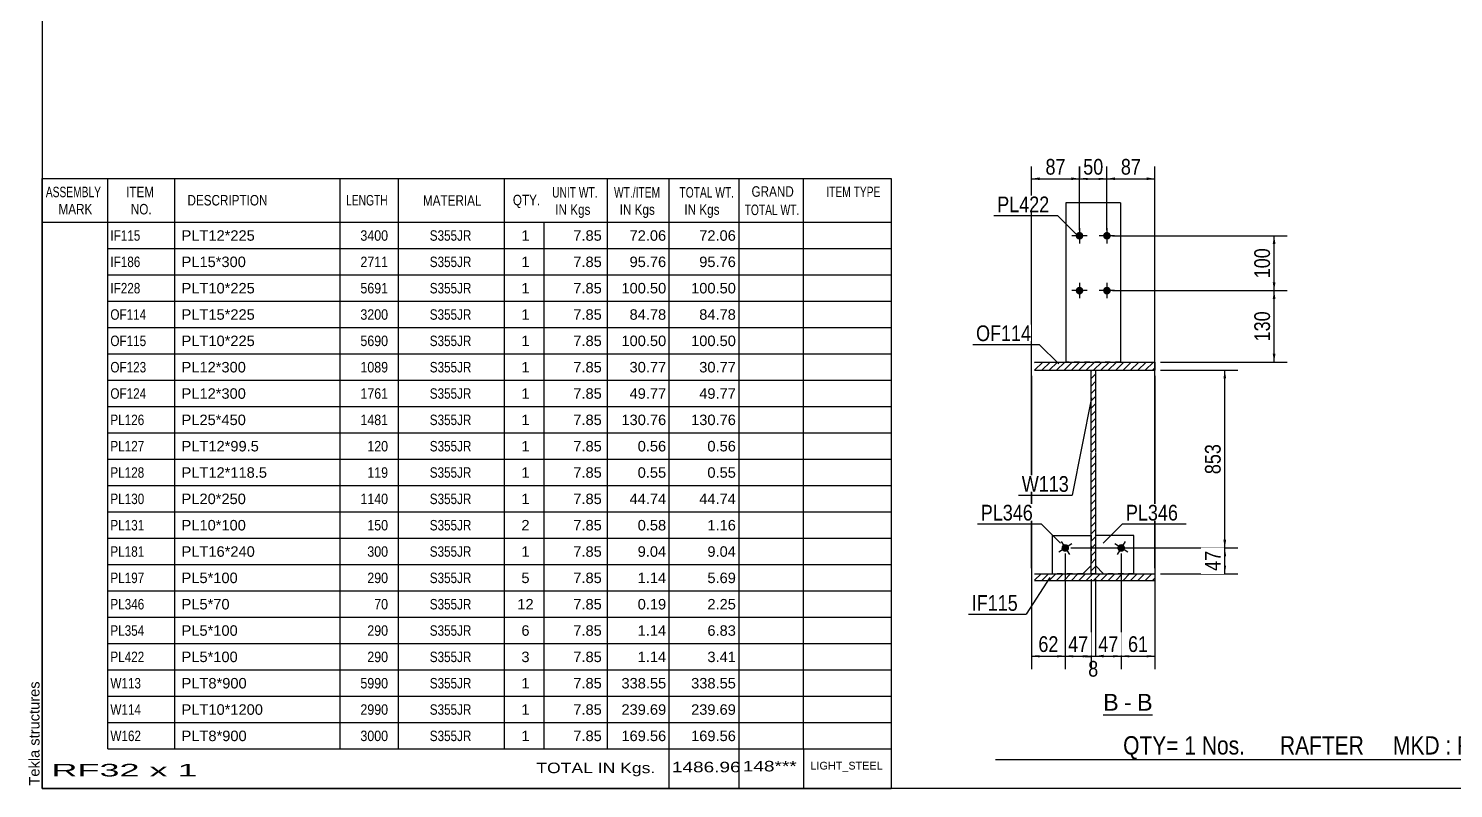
# Model space of a CAD drawing. Header units: millimetres. Extents: x -19 to 383, y -195 to 82.
# Drawn here: x -19.3 to 240.6, y -194.9 to -56.4 of the extents above; entities that cross this region are included whole.
import ezdxf

# ---------------------------------------------------------------- set-up
doc = ezdxf.new("R2010")
doc.units = ezdxf.units.MM
doc.linetypes.add('DXK_LINE_DOT1', pattern=[1.8814, 0.9407, -0.9407])
doc.styles.add('Arial', font='ARIAL.TTF', dxfattribs={"height": 0.2})
doc.styles.add('Arial Narrow', font='ARIALN.TTF', dxfattribs={"height": 0.2})

# ---------------------------------------------------------------- blocks, each defined once
blk = doc.blocks.new('Unknown-623514905-1211')
at = {"color": 5, "linetype": 'Continuous'}
for p, q in [((-16.82, 82.16), (-16.82, -194.84)), ((-16.82, -194.84), (383.18, -194.84))]:
    blk.add_line(p, q, dxfattribs=at)
at = {"color": 174, "linetype": 'Continuous', "style": 'Arial'}
blk.add_text('Tekla structures', height=1.9102, rotation=90, dxfattribs=at).set_placement((-17.32, -194.34))
blk = doc.blocks.new('Unknown-623514905-16 - 2539')
at = {"color": 7, "linetype": 'Continuous'}
blk.add_line((176.71, -181.44), (185.74, -181.44), dxfattribs=at)
at = {"color": 0, "linetype": 'Continuous'}
blk.add_wipeout([(179.55, -180.69), (179.55, -177.49), (176.71, -177.49), (176.71, -180.69)], dxfattribs=at)
blk.add_wipeout([(181.93, -180.69), (181.93, -177.49), (180.51, -177.49), (180.51, -180.69)], dxfattribs=at)
at = {"color": 96, "linetype": 'Continuous', "style": 'Arial'}
blk.add_text('B', height=3.06, dxfattribs=at).set_placement((176.71, -180.69))
at = {"color": 0, "linetype": 'Continuous'}
blk.add_wipeout([(185.74, -180.69), (185.74, -177.49), (182.89, -177.49), (182.89, -180.69)], dxfattribs=at)
at = {"color": 96, "linetype": 'Continuous', "style": 'Arial'}
for s, p in [('-', (180.51, -180.69)), ('B', (182.89, -180.69))]:
    blk.add_text(s, height=3.06, dxfattribs=at).set_placement(p)
blk = doc.blocks.new('Bolt-623514905-2556 - 2539')
at = {"linetype": 'Continuous'}
blk.add_hatch(color=3, dxfattribs=at).paths.add_polyline_path([(180.6, -151.41, -1), (179.41, -150.66, -1)])
at = {"color": 3, "linetype": 'Continuous'}
for p, q in [((181.19, -151.78), (178.82, -150.29)), ((180.75, -149.85), (179.26, -152.22))]:
    blk.add_line(p, q, dxfattribs=at)
blk = doc.blocks.new('Bolt-623514905-2557 - 2539')
at = {"linetype": 'Continuous'}
blk.add_hatch(color=3, dxfattribs=at).paths.add_polyline_path([(170.4, -150.66, -1), (169.21, -151.41, -1)])
at = {"color": 3, "linetype": 'Continuous'}
for p, q in [((170.99, -150.29), (168.62, -151.78)), ((169.06, -149.85), (170.55, -152.22))]:
    blk.add_line(p, q, dxfattribs=at)
blk = doc.blocks.new('Part-623514905-2641 - 2539')
at = {"color": 2, "linetype": 'Continuous'}
for p, q in [((179.9, -88.14), (169.9, -88.14)), ((169.9, -88.14), (169.9, -117.14)), ((179.9, -88.14), (179.9, -117.14))]:
    blk.add_line(p, q, dxfattribs=at)
at = {"color": 7, "linetype": 'DXK_LINE_DOT1'}
blk.add_line((179.9, -117.14), (169.9, -117.14), dxfattribs=at)
blk = doc.blocks.new('Part-623514905-2577 - 2539')
at = {"linetype": 'Continuous'}
h = blk.add_hatch(dxfattribs=at)
h.set_pattern_fill('', scale=0.3, style=0, pattern_type=0)
h.set_pattern_definition([(45, (175.30345, -155.7361), (-0.67352, 0.67352), [])])
h.paths.add_polyline_path([(174.5, -155.74), (175.3, -155.74), (175.3, -118.64), (174.5, -118.64)])
at = {"color": 2, "linetype": 'Continuous'}
for p, q in [((174.5, -133.64), (174.5, -118.64)), ((174.5, -118.64), (175.3, -118.64)), ((175.3, -118.64), (175.3, -133.64)), ((174.5, -155.74), (174.5, -133.74)), ((175.3, -133.74), (175.3, -155.74)), ((175.3, -155.74), (174.5, -155.74))]:
    blk.add_line(p, q, dxfattribs=at)
blk = doc.blocks.new('Bolt-623514905-2569 - 2539')
at = {"linetype": 'Continuous'}
for points in [[(173.1, -94.13, -1), (171.7, -94.13, -1)], [(178.1, -94.13, -1), (176.7, -94.13, -1)], [(173.1, -104.13, -1), (171.7, -104.13, -1)], [(178.1, -104.13, -1), (176.7, -104.13, -1)]]:
    blk.add_hatch(color=3, dxfattribs=at).paths.add_polyline_path(points)
at = {"color": 3, "linetype": 'Continuous'}
for p, q in [((172.4, -92.73), (172.4, -95.53)), ((177.4, -92.73), (177.4, -95.53)), ((173.8, -94.13), (171, -94.13)), ((178.8, -94.13), (176, -94.13)), ((172.4, -102.73), (172.4, -105.53)), ((177.4, -102.73), (177.4, -105.53)), ((173.8, -104.13), (171, -104.13)), ((178.8, -104.13), (176, -104.13))]:
    blk.add_line(p, q, dxfattribs=at)
blk = doc.blocks.new('Part-623514905-2607 - 2539')
at = {"color": 2, "linetype": 'Continuous'}
for p, q in [((182.3, -148.74), (175.3, -148.74)), ((182.3, -155.74), (182.3, -148.74)), ((175.3, -154.24), (176.8, -155.74))]:
    blk.add_line(p, q, dxfattribs=at)
at = {"color": 7, "linetype": 'DXK_LINE_DOT1'}
for p, q in [((175.3, -148.74), (175.3, -154.24)), ((182.3, -155.74), (176.8, -155.74))]:
    blk.add_line(p, q, dxfattribs=at)
blk = doc.blocks.new('Part-623514905-2612 - 2539')
at = {"color": 2, "linetype": 'Continuous'}
for p, q in [((167.5, -155.74), (167.5, -148.74)), ((167.5, -148.74), (174.5, -148.74)), ((174.5, -154.24), (173, -155.74))]:
    blk.add_line(p, q, dxfattribs=at)
at = {"color": 7, "linetype": 'DXK_LINE_DOT1'}
for p, q in [((174.5, -148.74), (174.5, -154.24)), ((173, -155.74), (167.5, -155.74))]:
    blk.add_line(p, q, dxfattribs=at)
blk = doc.blocks.new('Part-623514905-2618 - 2539')
at = {"linetype": 'Continuous'}
h = blk.add_hatch(dxfattribs=at)
h.set_pattern_fill('', scale=0.3, style=0, pattern_type=0)
h.set_pattern_definition([(45, (164.18745, -118.6361), (-0.67352, 0.67352), [])])
h.paths.add_polyline_path([(164.19, -117.14), (164.19, -118.64), (186.15, -118.64), (186.15, -117.14)])
at = {"color": 2, "linetype": 'Continuous'}
for p, q in [((164.19, -117.14), (186.15, -117.14)), ((164.19, -118.64), (186.15, -118.64)), ((186.15, -117.14), (186.15, -118.64))]:
    blk.add_line(p, q, dxfattribs=at)
blk = doc.blocks.new('Part-623514905-2628 - 2539')
at = {"linetype": 'Continuous'}
h = blk.add_hatch(dxfattribs=at)
h.set_pattern_fill('', scale=0.3, style=0, pattern_type=0)
h.set_pattern_definition([(45, (164.18745, -156.9361), (-0.67352, 0.67352), [])])
h.paths.add_polyline_path([(164.19, -155.74), (164.19, -156.94), (186.15, -156.94), (186.15, -155.74)])
at = {"color": 2, "linetype": 'Continuous'}
for p, q in [((164.19, -155.74), (186.15, -155.74)), ((186.15, -155.74), (186.15, -156.94)), ((164.19, -156.94), (186.15, -156.94))]:
    blk.add_line(p, q, dxfattribs=at)
blk = doc.blocks.new('StraightDimension-623514905-2676 - 2539')
at = {"linetype": 'Continuous'}
for points in [[(198.65, -120.14), (198.9, -118.64), (199.15, -120.14)], [(199.15, -149.54), (198.9, -151.04), (198.65, -149.54)]]:
    blk.add_hatch(color=7, dxfattribs=at).paths.add_polyline_path(points)
at = {"color": 7, "linetype": 'Continuous'}
for p, q in [((187.15, -118.64), (201.3, -118.64)), ((198.9, -151.04), (198.9, -118.64)), ((170.8, -151.04), (201.3, -151.04))]:
    blk.add_line(p, q, dxfattribs=at)
at = {"color": 0}
blk.add_wipeout([(198.75, -131.49), (194.55, -131.49), (194.55, -138.18), (198.75, -138.18)], dxfattribs=at)
at = {"color": 3, "style": 'Arial Narrow'}
blk.add_text('853', height=2.863, rotation=90.0002, dxfattribs=at).set_placement((198.15, -137.58))
blk = doc.blocks.new('StraightDimension-623514905-2692 - 2539')
at = {"linetype": 'Continuous'}
for points in [[(198.65, -152.54), (198.9, -151.04), (199.15, -152.54)], [(199.15, -154.24), (198.9, -155.74), (198.65, -154.24)]]:
    blk.add_hatch(color=7, dxfattribs=at).paths.add_polyline_path(points)
at = {"color": 7, "linetype": 'Continuous'}
for p, q in [((170.8, -151.04), (201.3, -151.04)), ((198.9, -155.74), (198.9, -151.04)), ((187.15, -155.74), (201.3, -155.74))]:
    blk.add_line(p, q, dxfattribs=at)
at = {"color": 0}
blk.add_wipeout([(198.75, -150.96), (194.55, -150.96), (194.55, -155.81), (198.75, -155.81)], dxfattribs=at)
at = {"color": 3, "style": 'Arial Narrow'}
blk.add_text('47', height=2.863, rotation=90.0002, dxfattribs=at).set_placement((198.15, -155.21))
blk = doc.blocks.new('StraightDimension-623514905-2719 - 2539')
at = {"linetype": 'Continuous'}
for points in [[(173.9, -83.99), (172.4, -83.74), (173.9, -83.49)], [(175.9, -83.49), (177.4, -83.74), (175.9, -83.99)]]:
    blk.add_hatch(color=7, dxfattribs=at).paths.add_polyline_path(points)
at = {"color": 7, "linetype": 'Continuous'}
for p, q in [((172.4, -93.13), (172.4, -81.49)), ((177.4, -93.13), (177.4, -81.49)), ((172.4, -83.74), (177.4, -83.74))]:
    blk.add_line(p, q, dxfattribs=at)
at = {"color": 0}
blk.add_wipeout([(177.33, -83.59), (177.33, -79.39), (172.48, -79.39), (172.48, -83.59)], dxfattribs=at)
at = {"color": 3, "style": 'Arial Narrow'}
blk.add_text('50', height=2.863, dxfattribs=at).set_placement((173.08, -82.99))
blk = doc.blocks.new('StraightDimension-623514905-2655 - 2539')
at = {"linetype": 'Continuous'}
for points in [[(207.65, -105.63), (207.9, -104.13), (208.15, -105.63)], [(208.15, -115.64), (207.9, -117.14), (207.65, -115.64)]]:
    blk.add_hatch(color=7, dxfattribs=at).paths.add_polyline_path(points)
at = {"color": 7, "linetype": 'Continuous'}
for p, q in [((178.4, -104.13), (210.3, -104.13)), ((207.9, -117.14), (207.9, -104.13)), ((187.15, -117.14), (210.3, -117.14))]:
    blk.add_line(p, q, dxfattribs=at)
at = {"color": 0}
blk.add_wipeout([(207.75, -107.29), (203.55, -107.29), (203.55, -113.98), (207.75, -113.98)], dxfattribs=at)
at = {"color": 3, "style": 'Arial Narrow'}
blk.add_text('130', height=2.863, rotation=90.0002, dxfattribs=at).set_placement((207.15, -113.38))
blk = doc.blocks.new('StraightDimension-623514905-2729 - 2539')
at = {"linetype": 'Continuous'}
for points in [[(165.15, -83.99), (163.65, -83.74), (165.15, -83.49)], [(170.9, -83.49), (172.4, -83.74), (170.9, -83.99)]]:
    blk.add_hatch(color=7, dxfattribs=at).paths.add_polyline_path(points)
at = {"color": 7, "linetype": 'Continuous'}
for p, q in [((163.65, -154.74), (163.65, -81.49)), ((172.4, -93.13), (172.4, -81.49)), ((163.65, -83.74), (172.4, -83.74))]:
    blk.add_line(p, q, dxfattribs=at)
at = {"color": 0}
blk.add_wipeout([(170.46, -83.59), (170.46, -79.39), (165.6, -79.39), (165.6, -83.59)], dxfattribs=at)
at = {"color": 3, "style": 'Arial Narrow'}
blk.add_text('87', height=2.863, dxfattribs=at).set_placement((166.2, -82.99))
blk = doc.blocks.new('StraightDimension-623514905-2665 - 2539')
at = {"linetype": 'Continuous'}
for points in [[(207.65, -95.63), (207.9, -94.13), (208.15, -95.63)], [(208.15, -102.63), (207.9, -104.13), (207.65, -102.63)]]:
    blk.add_hatch(color=7, dxfattribs=at).paths.add_polyline_path(points)
at = {"color": 7, "linetype": 'Continuous'}
for p, q in [((178.4, -94.13), (210.3, -94.13)), ((207.9, -104.13), (207.9, -94.13)), ((178.4, -104.13), (210.3, -104.13))]:
    blk.add_line(p, q, dxfattribs=at)
at = {"color": 0}
blk.add_wipeout([(207.75, -95.79), (203.55, -95.79), (203.55, -102.48), (207.75, -102.48)], dxfattribs=at)
at = {"color": 3, "style": 'Arial Narrow'}
blk.add_text('100', height=2.863, rotation=90.0002, dxfattribs=at).set_placement((207.15, -101.88))
blk = doc.blocks.new('StraightDimension-623514905-2709 - 2539')
at = {"linetype": 'Continuous'}
for points in [[(178.9, -83.99), (177.4, -83.74), (178.9, -83.49)], [(184.65, -83.49), (186.15, -83.74), (184.65, -83.99)]]:
    blk.add_hatch(color=7, dxfattribs=at).paths.add_polyline_path(points)
at = {"color": 7, "linetype": 'Continuous'}
for p, q in [((177.4, -93.13), (177.4, -81.49)), ((186.15, -154.74), (186.15, -81.49)), ((177.4, -83.74), (186.15, -83.74))]:
    blk.add_line(p, q, dxfattribs=at)
at = {"color": 0}
blk.add_wipeout([(184.21, -83.59), (184.21, -79.39), (179.35, -79.39), (179.35, -83.59)], dxfattribs=at)
at = {"color": 3, "style": 'Arial Narrow'}
blk.add_text('87', height=2.863, dxfattribs=at).set_placement((179.95, -82.99))
blk = doc.blocks.new('StraightDimension-623514905-10493 - 2539')
at = {"linetype": 'Continuous'}
for points in [[(181.5, -170.99), (180, -170.74), (181.5, -170.49)], [(184.65, -170.49), (186.15, -170.74), (184.65, -170.99)]]:
    blk.add_hatch(color=7, dxfattribs=at).paths.add_polyline_path(points)
at = {"color": 7, "linetype": 'Continuous'}
for p, q in [((186.15, -119.64), (186.15, -173.14)), ((180, -152.04), (180, -173.14)), ((180, -170.74), (186.15, -170.74))]:
    blk.add_line(p, q, dxfattribs=at)
at = {"color": 0}
blk.add_wipeout([(185.51, -170.59), (185.51, -166.39), (180.65, -166.39), (180.65, -170.59)], dxfattribs=at)
at = {"color": 3, "style": 'Arial Narrow'}
blk.add_text('61', height=2.863, dxfattribs=at).set_placement((181.25, -169.99))
blk = doc.blocks.new('StraightDimension-623514905-10494 - 2539')
at = {"linetype": 'Continuous'}
for points in [[(176.8, -170.99), (175.3, -170.74), (176.8, -170.49)], [(178.5, -170.49), (180, -170.74), (178.5, -170.99)]]:
    blk.add_hatch(color=7, dxfattribs=at).paths.add_polyline_path(points)
at = {"color": 7, "linetype": 'Continuous'}
for p, q in [((180, -152.04), (180, -173.14)), ((175.3, -156.74), (175.3, -173.14)), ((175.3, -170.74), (180, -170.74))]:
    blk.add_line(p, q, dxfattribs=at)
at = {"color": 0}
blk.add_wipeout([(180.08, -170.59), (180.08, -166.39), (175.23, -166.39), (175.23, -170.59)], dxfattribs=at)
at = {"color": 3, "style": 'Arial Narrow'}
blk.add_text('47', height=2.863, dxfattribs=at).set_placement((175.83, -169.99))
blk = doc.blocks.new('StraightDimension-623514905-10495 - 2539')
at = {"linetype": 'Continuous'}
for points in [[(173, -170.49), (174.5, -170.74), (173, -170.99)], [(176.8, -170.99), (175.3, -170.74), (176.8, -170.49)]]:
    blk.add_hatch(color=7, dxfattribs=at).paths.add_polyline_path(points)
at = {"color": 7, "linetype": 'Continuous'}
for p, q in [((174.5, -156.74), (174.5, -172.99)), ((175.3, -156.74), (175.3, -172.99)), ((174.5, -170.74), (175.3, -170.74))]:
    blk.add_line(p, q, dxfattribs=at)
at = {"color": 0}
blk.add_wipeout([(176.42, -175.09), (176.42, -170.89), (173.39, -170.89), (173.39, -175.09)], dxfattribs=at)
at = {"color": 3, "style": 'Arial Narrow'}
blk.add_text('8', height=2.86, dxfattribs=at).set_placement((173.99, -174.49))
blk = doc.blocks.new('StraightDimension-623514905-10496 - 2539')
at = {"linetype": 'Continuous'}
for points in [[(171.3, -170.99), (169.8, -170.74), (171.3, -170.49)], [(173, -170.49), (174.5, -170.74), (173, -170.99)]]:
    blk.add_hatch(color=7, dxfattribs=at).paths.add_polyline_path(points)
at = {"color": 7, "linetype": 'Continuous'}
for p, q in [((169.8, -152.04), (169.8, -173.14)), ((174.5, -156.74), (174.5, -173.14)), ((169.8, -170.74), (174.5, -170.74))]:
    blk.add_line(p, q, dxfattribs=at)
at = {"color": 0}
blk.add_wipeout([(174.58, -170.59), (174.58, -166.39), (169.73, -166.39), (169.73, -170.59)], dxfattribs=at)
at = {"color": 3, "style": 'Arial Narrow'}
blk.add_text('47', height=2.863, dxfattribs=at).set_placement((170.33, -169.99))
blk = doc.blocks.new('StraightDimension-623514905-10497 - 2539')
at = {"linetype": 'Continuous'}
for points in [[(165.15, -170.99), (163.65, -170.74), (165.15, -170.49)], [(168.3, -170.49), (169.8, -170.74), (168.3, -170.99)]]:
    blk.add_hatch(color=7, dxfattribs=at).paths.add_polyline_path(points)
at = {"color": 7, "linetype": 'Continuous'}
for p, q in [((163.65, -119.64), (163.65, -173.14)), ((169.8, -152.04), (169.8, -173.14)), ((163.65, -170.74), (169.8, -170.74))]:
    blk.add_line(p, q, dxfattribs=at)
at = {"color": 0}
blk.add_wipeout([(169.16, -170.59), (169.16, -166.39), (164.3, -166.39), (164.3, -170.59)], dxfattribs=at)
at = {"color": 3, "style": 'Arial Narrow'}
blk.add_text('62', height=2.863, dxfattribs=at).set_placement((164.9, -169.99))
blk = doc.blocks.new('CBS_CALLOFF-623514905-11130')
at = {"color": 7, "linetype": 'Continuous'}
blk.add_line((157.06, -189.57), (273.29, -189.59), dxfattribs=at)
at = {"color": 3, "linetype": 'Continuous', "style": 'Arial Narrow'}
blk.add_text('QTY= 1 Nos.      RAFTER     MKD : RF32', height=3.3405, dxfattribs=at).set_placement((180.36, -188.68))
blk = doc.blocks.new('CBS_BOM-623514905-11129')
at = {"color": 7, "linetype": 'Continuous'}
for p, q in [((-16.85, -91.67), (-16.85, -83.67)), ((-16.85, -83.67), (138.07, -83.67)), ((-4.85, -91.67), (-4.85, -83.67)), ((7.34, -91.67), (7.34, -83.67)), ((37.51, -91.67), (37.51, -83.67)), ((48.19, -91.67), (48.19, -83.67)), ((67.5, -91.67), (67.5, -83.67)), ((86.3, -91.67), (86.3, -83.67)), ((97.52, -91.67), (97.52, -83.67)), ((110.3, -91.67), (110.3, -83.67)), ((122.05, -91.67), (122.05, -83.67)), ((138.07, -83.68), (138.07, -91.66)), ((-16.85, -91.67), (138.07, -91.67)), ((-16.85, -96.47), (-16.85, -91.67)), ((-4.85, -96.47), (-4.85, -91.67)), ((7.34, -96.47), (7.34, -91.67)), ((37.51, -96.47), (37.51, -91.67)), ((48.19, -96.47), (48.19, -91.67)), ((67.5, -96.47), (67.5, -91.67)), ((74.77, -96.47), (74.77, -91.67)), ((86.3, -96.47), (86.3, -91.67)), ((97.52, -96.47), (97.52, -91.67)), ((110.3, -96.47), (110.3, -91.67)), ((122.07, -96.47), (122.07, -91.67)), ((138.07, -91.68), (138.07, -96.47)), ((-16.85, -101.27), (-16.85, -96.47)), ((-4.85, -96.47), (138.07, -96.47)), ((-4.85, -101.27), (-4.85, -96.47)), ((7.34, -101.27), (7.34, -96.47)), ((37.51, -101.27), (37.51, -96.47)), ((48.19, -101.27), (48.19, -96.47)), ((67.5, -101.27), (67.5, -96.47)), ((74.77, -101.27), (74.77, -96.47)), ((86.3, -101.27), (86.3, -96.47)), ((97.52, -101.27), (97.52, -96.47)), ((110.3, -101.27), (110.3, -96.47)), ((122.07, -101.27), (122.07, -96.47)), ((138.07, -96.48), (138.07, -101.27)), ((-16.85, -106.07), (-16.85, -101.27)), ((-4.85, -101.27), (138.07, -101.27)), ((-4.85, -106.07), (-4.85, -101.27)), ((7.34, -106.07), (7.34, -101.27)), ((37.51, -106.07), (37.51, -101.27)), ((48.19, -106.07), (48.19, -101.27)), ((67.5, -106.07), (67.5, -101.27)), ((74.77, -106.07), (74.77, -101.27)), ((86.3, -106.07), (86.3, -101.27)), ((97.52, -106.07), (97.52, -101.27)), ((110.3, -106.07), (110.3, -101.27)), ((122.07, -106.07), (122.07, -101.27)), ((138.07, -101.28), (138.07, -106.07)), ((-16.85, -110.87), (-16.85, -106.07)), ((-4.85, -106.07), (138.07, -106.07)), ((-4.85, -110.87), (-4.85, -106.07)), ((7.34, -110.87), (7.34, -106.07)), ((37.51, -110.87), (37.51, -106.07)), ((48.19, -110.87), (48.19, -106.07)), ((67.5, -110.87), (67.5, -106.07)), ((74.77, -110.87), (74.77, -106.07)), ((86.3, -110.87), (86.3, -106.07)), ((97.52, -110.87), (97.52, -106.07)), ((110.3, -110.87), (110.3, -106.07)), ((122.07, -110.87), (122.07, -106.07)), ((138.07, -106.08), (138.07, -110.87)), ((-16.85, -115.67), (-16.85, -110.87)), ((-4.85, -110.87), (138.07, -110.87)), ((-4.85, -115.67), (-4.85, -110.87)), ((7.34, -115.67), (7.34, -110.87)), ((37.51, -115.67), (37.51, -110.87)), ((48.19, -115.67), (48.19, -110.87)), ((67.5, -115.67), (67.5, -110.87)), ((74.77, -115.67), (74.77, -110.87)), ((86.3, -115.67), (86.3, -110.87)), ((97.52, -115.67), (97.52, -110.87)), ((110.3, -115.67), (110.3, -110.87)), ((122.07, -115.67), (122.07, -110.87)), ((138.07, -110.88), (138.07, -115.67)), ((-16.85, -120.47), (-16.85, -115.67)), ((-4.85, -115.67), (138.07, -115.67)), ((-4.85, -120.47), (-4.85, -115.67)), ((7.34, -120.47), (7.34, -115.67)), ((37.51, -120.47), (37.51, -115.67)), ((48.19, -120.47), (48.19, -115.67)), ((67.5, -120.47), (67.5, -115.67)), ((74.77, -120.47), (74.77, -115.67)), ((86.3, -120.47), (86.3, -115.67)), ((97.52, -120.47), (97.52, -115.67)), ((110.3, -120.47), (110.3, -115.67)), ((122.07, -120.47), (122.07, -115.67)), ((138.07, -115.68), (138.07, -120.47)), ((-16.85, -125.27), (-16.85, -120.47)), ((-4.85, -120.47), (138.07, -120.47)), ((-4.85, -125.27), (-4.85, -120.47)), ((7.34, -125.27), (7.34, -120.47)), ((37.51, -125.27), (37.51, -120.47)), ((48.19, -125.27), (48.19, -120.47)), ((67.5, -125.27), (67.5, -120.47)), ((74.77, -125.27), (74.77, -120.47)), ((86.3, -125.27), (86.3, -120.47)), ((97.52, -125.27), (97.52, -120.47)), ((110.3, -125.27), (110.3, -120.47)), ((122.07, -125.27), (122.07, -120.47)), ((138.07, -120.48), (138.07, -125.27)), ((-16.85, -130.07), (-16.85, -125.27)), ((-4.85, -125.27), (138.07, -125.27)), ((-4.85, -130.07), (-4.85, -125.27)), ((7.34, -130.07), (7.34, -125.27)), ((37.51, -130.07), (37.51, -125.27)), ((48.19, -130.07), (48.19, -125.27)), ((67.5, -130.07), (67.5, -125.27)), ((74.77, -130.07), (74.77, -125.27)), ((86.3, -130.07), (86.3, -125.27)), ((97.52, -130.07), (97.52, -125.27)), ((110.3, -130.07), (110.3, -125.27)), ((122.07, -130.07), (122.07, -125.27)), ((138.07, -125.28), (138.07, -130.07)), ((-16.85, -134.87), (-16.85, -130.07)), ((-4.85, -130.07), (138.07, -130.07)), ((-4.85, -134.87), (-4.85, -130.07)), ((7.34, -134.87), (7.34, -130.07)), ((37.51, -134.87), (37.51, -130.07)), ((48.19, -134.87), (48.19, -130.07)), ((67.5, -134.87), (67.5, -130.07)), ((74.77, -134.87), (74.77, -130.07)), ((86.3, -134.87), (86.3, -130.07)), ((97.52, -134.87), (97.52, -130.07)), ((110.3, -134.87), (110.3, -130.07)), ((122.07, -134.87), (122.07, -130.07)), ((138.07, -130.08), (138.07, -134.87)), ((-16.85, -139.67), (-16.85, -134.87)), ((-4.85, -134.87), (138.07, -134.87)), ((-4.85, -139.67), (-4.85, -134.87)), ((7.34, -139.67), (7.34, -134.87)), ((37.51, -139.67), (37.51, -134.87)), ((48.19, -139.67), (48.19, -134.87)), ((67.5, -139.67), (67.5, -134.87)), ((74.77, -139.67), (74.77, -134.87)), ((86.3, -139.67), (86.3, -134.87)), ((97.52, -139.67), (97.52, -134.87)), ((110.3, -139.67), (110.3, -134.87)), ((122.07, -139.67), (122.07, -134.87)), ((138.07, -134.88), (138.07, -139.67)), ((-16.85, -144.47), (-16.85, -139.67)), ((-4.85, -139.67), (138.07, -139.67)), ((-4.85, -144.47), (-4.85, -139.67)), ((7.34, -144.47), (7.34, -139.67)), ((37.51, -144.47), (37.51, -139.67)), ((48.19, -144.47), (48.19, -139.67)), ((67.5, -144.47), (67.5, -139.67)), ((74.77, -144.47), (74.77, -139.67)), ((86.3, -144.47), (86.3, -139.67)), ((97.52, -144.47), (97.52, -139.67)), ((110.3, -144.47), (110.3, -139.67)), ((122.07, -144.47), (122.07, -139.67)), ((138.07, -139.68), (138.07, -144.47)), ((-16.85, -149.27), (-16.85, -144.47)), ((-4.85, -144.47), (138.07, -144.47)), ((-4.85, -149.27), (-4.85, -144.47)), ((7.34, -149.27), (7.34, -144.47)), ((37.51, -149.27), (37.51, -144.47)), ((48.19, -149.27), (48.19, -144.47)), ((67.5, -149.27), (67.5, -144.47)), ((74.77, -149.27), (74.77, -144.47)), ((86.3, -149.27), (86.3, -144.47)), ((97.52, -149.27), (97.52, -144.47)), ((110.3, -149.27), (110.3, -144.47)), ((122.07, -149.27), (122.07, -144.47)), ((138.07, -144.48), (138.07, -149.27)), ((-16.85, -154.07), (-16.85, -149.27)), ((-4.85, -149.27), (138.07, -149.27)), ((-4.85, -154.07), (-4.85, -149.27)), ((7.34, -154.07), (7.34, -149.27)), ((37.51, -154.07), (37.51, -149.27)), ((48.19, -154.07), (48.19, -149.27)), ((67.5, -154.07), (67.5, -149.27)), ((74.77, -154.07), (74.77, -149.27)), ((86.3, -154.07), (86.3, -149.27)), ((97.52, -154.07), (97.52, -149.27)), ((110.3, -154.07), (110.3, -149.27)), ((122.07, -154.07), (122.07, -149.27)), ((138.07, -149.28), (138.07, -154.07)), ((-16.85, -158.87), (-16.85, -154.07)), ((-4.85, -154.07), (138.07, -154.07)), ((-4.85, -158.87), (-4.85, -154.07)), ((7.34, -158.87), (7.34, -154.07)), ((37.51, -158.87), (37.51, -154.07)), ((48.19, -158.87), (48.19, -154.07)), ((67.5, -158.87), (67.5, -154.07)), ((74.77, -158.87), (74.77, -154.07)), ((86.3, -158.87), (86.3, -154.07)), ((97.52, -158.87), (97.52, -154.07)), ((110.3, -158.87), (110.3, -154.07)), ((122.07, -158.87), (122.07, -154.07)), ((138.07, -154.08), (138.07, -158.87)), ((-16.85, -163.67), (-16.85, -158.87)), ((-4.85, -158.87), (138.07, -158.87)), ((-4.85, -163.67), (-4.85, -158.87)), ((7.34, -163.67), (7.34, -158.87)), ((37.51, -163.67), (37.51, -158.87)), ((48.19, -163.67), (48.19, -158.87)), ((67.5, -163.67), (67.5, -158.87)), ((74.77, -163.67), (74.77, -158.87)), ((86.3, -163.67), (86.3, -158.87)), ((97.52, -163.67), (97.52, -158.87)), ((110.3, -163.67), (110.3, -158.87)), ((122.07, -163.67), (122.07, -158.87)), ((138.07, -158.88), (138.07, -163.67)), ((-16.85, -168.47), (-16.85, -163.67)), ((-4.85, -163.67), (138.07, -163.67)), ((-4.85, -168.47), (-4.85, -163.67)), ((7.34, -168.47), (7.34, -163.67)), ((37.51, -168.47), (37.51, -163.67)), ((48.19, -168.47), (48.19, -163.67)), ((67.5, -168.47), (67.5, -163.67)), ((74.77, -168.47), (74.77, -163.67)), ((86.3, -168.47), (86.3, -163.67)), ((97.52, -168.47), (97.52, -163.67)), ((110.3, -168.47), (110.3, -163.67)), ((122.07, -168.47), (122.07, -163.67)), ((138.07, -163.68), (138.07, -168.47)), ((-16.85, -173.27), (-16.85, -168.47)), ((-4.85, -168.47), (138.07, -168.47)), ((-4.85, -173.27), (-4.85, -168.47)), ((7.34, -173.27), (7.34, -168.47)), ((37.51, -173.27), (37.51, -168.47)), ((48.19, -173.27), (48.19, -168.47)), ((67.5, -173.27), (67.5, -168.47)), ((74.77, -173.27), (74.77, -168.47)), ((86.3, -173.27), (86.3, -168.47)), ((97.52, -173.27), (97.52, -168.47)), ((110.3, -173.27), (110.3, -168.47)), ((122.07, -173.27), (122.07, -168.47)), ((138.07, -168.48), (138.07, -173.27)), ((-16.85, -178.07), (-16.85, -173.27)), ((-4.85, -173.27), (138.07, -173.27)), ((-4.85, -178.07), (-4.85, -173.27)), ((7.34, -178.07), (7.34, -173.27)), ((37.51, -178.07), (37.51, -173.27)), ((48.19, -178.07), (48.19, -173.27)), ((67.5, -178.07), (67.5, -173.27)), ((74.77, -178.07), (74.77, -173.27)), ((86.3, -178.07), (86.3, -173.27)), ((97.52, -178.07), (97.52, -173.27)), ((110.3, -178.07), (110.3, -173.27)), ((122.07, -178.07), (122.07, -173.27)), ((138.07, -173.28), (138.07, -178.07)), ((-16.85, -182.87), (-16.85, -178.07)), ((-4.85, -178.07), (138.07, -178.07)), ((-4.85, -182.87), (-4.85, -178.07)), ((7.34, -182.87), (7.34, -178.07)), ((37.51, -182.87), (37.51, -178.07)), ((48.19, -182.87), (48.19, -178.07)), ((67.5, -182.87), (67.5, -178.07)), ((74.77, -182.87), (74.77, -178.07)), ((86.3, -182.87), (86.3, -178.07)), ((97.52, -182.87), (97.52, -178.07)), ((110.3, -182.87), (110.3, -178.07)), ((122.07, -182.87), (122.07, -178.07)), ((138.07, -178.08), (138.07, -182.87)), ((-16.85, -187.67), (-16.85, -182.87)), ((-4.85, -182.87), (138.07, -182.87)), ((-4.85, -187.67), (-4.85, -182.87)), ((7.34, -187.67), (7.34, -182.87)), ((37.51, -187.67), (37.51, -182.87)), ((48.19, -187.67), (48.19, -182.87)), ((67.5, -187.67), (67.5, -182.87)), ((74.77, -187.67), (74.77, -182.87)), ((86.3, -187.67), (86.3, -182.87)), ((97.52, -187.67), (97.52, -182.87)), ((110.3, -187.67), (110.3, -182.87)), ((122.07, -187.67), (122.07, -182.87)), ((138.07, -182.88), (138.07, -187.67)), ((-16.85, -194.87), (-16.85, -187.69)), ((-4.85, -187.67), (138.07, -187.67)), ((97.52, -194.87), (97.52, -187.69)), ((110.3, -194.87), (110.3, -187.69)), ((122.11, -194.87), (122.11, -187.69)), ((138.07, -187.67), (138.07, -194.87)), ((-16.85, -194.87), (138.07, -194.87))]:
    blk.add_line(p, q, dxfattribs=at)
at = {"color": 3, "linetype": 'Continuous', "style": 'Arial'}
for s, height, width, p in [('ASSEMBLY', 1.91, 0.7, (-16.17, -87.1)), ('ITEM', 1.91, 0.8, (-1.52, -87.1)), ('UNIT WT.', 1.91, 0.7, (76.19, -87.17)), ('WT./ITEM', 1.91, 0.7, (87.48, -87.17)), ('TOTAL WT.', 1.91, 0.7, (99.42, -87.17)), ('GRAND', 1.91, 0.8, (112.57, -87.02)), ('ITEM TYPE', 1.91, 0.7, (126.21, -87.09)), ('MARK', 1.91, 0.8, (-13.85, -90.24)), ('NO.', 1.91, 0.8, (-0.66, -90.24)), ('DESCRIPTION', 1.9102, 0.8, (9.67, -88.61)), ('LENGTH', 1.91, 0.7, (38.61, -88.61)), ('MATERIAL', 1.91, 0.8, (52.63, -88.65)), ('QTY.', 1.91, 0.8, (69.03, -88.57)), ('IN Kgs', 1.91, 0.8, (76.77, -90.31)), ('IN Kgs', 1.91, 0.8, (88.52, -90.31)), ('IN Kgs', 1.91, 0.8, (100.32, -90.31)), ('TOTAL WT.', 1.91, 0.7, (111.32, -90.36))]:
    blk.add_text(s, height=height, dxfattribs=dict(at, width=width)).set_placement(p)
at = {"color": 7, "linetype": 'Continuous', "style": 'Arial'}
for s, width, p in [('IF115', 0.8, (-4.39, -95.04)), ('3400', 0.85, (41.22, -95.04)), ('S355JR', 0.8, (53.87, -95.04)), ('IF186', 0.8, (-4.39, -99.84)), ('2711', 0.85, (41.22, -99.84)), ('S355JR', 0.8, (53.87, -99.84)), ('IF228', 0.8, (-4.39, -104.64)), ('5691', 0.85, (41.22, -104.64)), ('S355JR', 0.8, (53.87, -104.64)), ('OF114', 0.8, (-4.39, -109.44)), ('3200', 0.85, (41.22, -109.44)), ('S355JR', 0.8, (53.87, -109.44)), ('OF115', 0.8, (-4.39, -114.24)), ('5690', 0.85, (41.22, -114.24)), ('S355JR', 0.8, (53.87, -114.24)), ('OF123', 0.8, (-4.39, -119.04)), ('1089', 0.85, (41.22, -119.04)), ('S355JR', 0.8, (53.87, -119.04)), ('OF124', 0.8, (-4.39, -123.84)), ('1761', 0.85, (41.22, -123.84)), ('S355JR', 0.8, (53.87, -123.84)), ('PL126', 0.8, (-4.39, -128.64)), ('1481', 0.85, (41.22, -128.64)), ('S355JR', 0.8, (53.87, -128.64)), ('PL127', 0.8, (-4.39, -133.44)), ('120', 0.85, (42.48, -133.44)), ('S355JR', 0.8, (53.87, -133.44)), ('PL128', 0.8, (-4.39, -138.24)), ('119', 0.85, (42.48, -138.24)), ('S355JR', 0.8, (53.87, -138.24)), ('PL130', 0.8, (-4.39, -143.04)), ('1140', 0.85, (41.22, -143.04)), ('S355JR', 0.8, (53.87, -143.04)), ('PL131', 0.8, (-4.39, -147.84)), ('150', 0.85, (42.48, -147.84)), ('S355JR', 0.8, (53.87, -147.84)), ('PL181', 0.8, (-4.39, -152.64)), ('300', 0.85, (42.48, -152.64)), ('S355JR', 0.8, (53.87, -152.64)), ('PL197', 0.8, (-4.39, -157.44)), ('290', 0.85, (42.48, -157.44)), ('S355JR', 0.8, (53.87, -157.44)), ('PL346', 0.8, (-4.39, -162.24)), ('70', 0.85, (43.74, -162.24)), ('S355JR', 0.8, (53.87, -162.24)), ('PL354', 0.8, (-4.39, -167.04)), ('290', 0.85, (42.48, -167.04)), ('S355JR', 0.8, (53.87, -167.04)), ('PL422', 0.8, (-4.39, -171.84)), ('290', 0.85, (42.48, -171.84)), ('S355JR', 0.8, (53.87, -171.84)), ('W113', 0.8, (-4.39, -176.64)), ('5990', 0.85, (41.22, -176.64)), ('S355JR', 0.8, (53.87, -176.64)), ('W114', 0.8, (-4.39, -181.44)), ('2990', 0.85, (41.22, -181.44)), ('S355JR', 0.8, (53.87, -181.44)), ('W162', 0.8, (-4.39, -186.24)), ('3000', 0.85, (41.22, -186.24)), ('S355JR', 0.8, (53.87, -186.24))]:
    blk.add_text(s, height=1.91, dxfattribs=dict(at, width=width)).set_placement(p)
for s, height, p in [('PLT12*225', 1.91, (8.6, -95.04)), ('1', 1.91, (70.59, -95.04)), ('7.85', 1.91, (80.06, -95.04)), ('72.06', 1.91, (90.32, -95.04)), ('72.06', 1.91, (103.03, -95.04)), ('PL15*300', 1.91, (8.6, -99.84)), ('1', 1.91, (70.59, -99.84)), ('7.85', 1.91, (80.06, -99.84)), ('95.76', 1.91, (90.32, -99.84)), ('95.76', 1.91, (103.03, -99.84)), ('PLT10*225', 1.91, (8.6, -104.64)), ('1', 1.91, (70.59, -104.64)), ('7.85', 1.91, (80.06, -104.64)), ('100.50', 1.91, (88.84, -104.64)), ('100.50', 1.91, (101.55, -104.64)), ('PLT15*225', 1.91, (8.6, -109.44)), ('1', 1.91, (70.59, -109.44)), ('7.85', 1.91, (80.06, -109.44)), ('84.78', 1.91, (90.32, -109.44)), ('84.78', 1.91, (103.03, -109.44)), ('PLT10*225', 1.91, (8.6, -114.24)), ('1', 1.91, (70.59, -114.24)), ('7.85', 1.91, (80.06, -114.24)), ('100.50', 1.91, (88.84, -114.24)), ('100.50', 1.91, (101.55, -114.24)), ('PL12*300', 1.91, (8.6, -119.04)), ('1', 1.91, (70.59, -119.04)), ('7.85', 1.91, (80.06, -119.04)), ('30.77', 1.91, (90.32, -119.04)), ('30.77', 1.91, (103.03, -119.04)), ('PL12*300', 1.91, (8.6, -123.84)), ('1', 1.91, (70.59, -123.84)), ('7.85', 1.91, (80.06, -123.84)), ('49.77', 1.91, (90.32, -123.84)), ('49.77', 1.91, (103.03, -123.84)), ('PL25*450', 1.91, (8.6, -128.64)), ('1', 1.91, (70.59, -128.64)), ('7.85', 1.91, (80.06, -128.64)), ('130.76', 1.91, (88.84, -128.64)), ('130.76', 1.91, (101.55, -128.64)), ('PLT12*99.5', 1.91, (8.6, -133.44)), ('1', 1.91, (70.59, -133.44)), ('7.85', 1.91, (80.06, -133.44)), ('0.56', 1.91, (91.8, -133.44)), ('0.56', 1.91, (104.52, -133.44)), ('PLT12*118.5', 1.9102, (8.6, -138.24)), ('1', 1.91, (70.59, -138.24)), ('7.85', 1.91, (80.06, -138.24)), ('0.55', 1.91, (91.8, -138.24)), ('0.55', 1.91, (104.52, -138.24)), ('PL20*250', 1.91, (8.6, -143.04)), ('1', 1.91, (70.59, -143.04)), ('7.85', 1.91, (80.06, -143.04)), ('44.74', 1.91, (90.32, -143.04)), ('44.74', 1.91, (103.03, -143.04)), ('PL10*100', 1.91, (8.6, -147.84)), ('2', 1.91, (70.59, -147.84)), ('7.85', 1.91, (80.06, -147.84)), ('0.58', 1.91, (91.8, -147.84)), ('1.16', 1.91, (104.52, -147.84)), ('PLT16*240', 1.91, (8.6, -152.64)), ('1', 1.91, (70.59, -152.64)), ('7.85', 1.91, (80.06, -152.64)), ('9.04', 1.91, (91.8, -152.64)), ('9.04', 1.91, (104.52, -152.64)), ('PL5*100', 1.91, (8.6, -157.44)), ('5', 1.91, (70.59, -157.44)), ('7.85', 1.91, (80.06, -157.44)), ('1.14', 1.91, (91.8, -157.44)), ('5.69', 1.91, (104.52, -157.44)), ('PL5*70', 1.91, (8.6, -162.24)), ('12', 1.91, (69.85, -162.24)), ('7.85', 1.91, (80.06, -162.24)), ('0.19', 1.91, (91.8, -162.24)), ('2.25', 1.91, (104.52, -162.24)), ('PL5*100', 1.91, (8.6, -167.04)), ('6', 1.91, (70.59, -167.04)), ('7.85', 1.91, (80.06, -167.04)), ('1.14', 1.91, (91.8, -167.04)), ('6.83', 1.91, (104.52, -167.04)), ('PL5*100', 1.91, (8.6, -171.84)), ('3', 1.91, (70.59, -171.84)), ('7.85', 1.91, (80.06, -171.84)), ('1.14', 1.91, (91.8, -171.84)), ('3.41', 1.91, (104.52, -171.84)), ('PLT8*900', 1.91, (8.6, -176.64)), ('1', 1.91, (70.59, -176.64)), ('7.85', 1.91, (80.06, -176.64)), ('338.55', 1.91, (88.84, -176.64)), ('338.55', 1.91, (101.55, -176.64)), ('PLT10*1200', 1.91, (8.6, -181.44)), ('1', 1.91, (70.59, -181.44)), ('7.85', 1.91, (80.06, -181.44)), ('239.69', 1.91, (88.84, -181.44)), ('239.69', 1.91, (101.55, -181.44)), ('PLT8*900', 1.91, (8.6, -186.24)), ('1', 1.91, (70.59, -186.24)), ('7.85', 1.91, (80.06, -186.24)), ('169.56', 1.91, (88.84, -186.24)), ('169.56', 1.91, (101.55, -186.24))]:
    blk.add_text(s, height=height, dxfattribs=at).set_placement(p)
at = {"color": 6, "linetype": 'Continuous', "style": 'Arial'}
for s, height, width, p in [('RF32 x 1', 2.292, 2.05, (-15.13, -192.68)), ('TOTAL IN Kgs.', 1.9102, 1.2, (73.31, -192.08)), ('1486.96', 1.91, 1.3, (98.04, -191.92)), ('148***', 1.91, 1.3, (110.97, -191.76))]:
    blk.add_text(s, height=height, dxfattribs=dict(at, width=width)).set_placement(p)
blk.add_text('LIGHT_STEEL', height=1.4135, dxfattribs=at).set_placement((123.32, -191.42))
blk = doc.blocks.new('Mark-623514905-2637 - 2539')
at = {"color": 7, "linetype": 'Continuous'}
blk.add_line((171.93, -93.97), (168.4, -90.44), dxfattribs=at)
at = {"color": 0}
blk.add_wipeout([(166.9, -89.84), (166.9, -86.84), (157.39, -86.84), (157.39, -89.84)], dxfattribs=at)
blk.add_wipeout([(166.9, -89.84), (166.9, -86.84), (157.39, -86.84), (157.39, -89.84)], dxfattribs=at)
at = {"color": 7, "linetype": 'Continuous'}
blk.add_line((156.79, -90.44), (168.4, -90.44), dxfattribs=at)
at = {"color": 3, "style": 'Arial Narrow'}
blk.add_text('PL422', height=2.863, dxfattribs=at).set_placement((157.39, -89.84))
blk = doc.blocks.new('Mark-623514905-2573 - 2539')
at = {"color": 0}
blk.add_wipeout([(170.46, -140.8), (170.46, -137.8), (161.87, -137.8), (161.87, -140.8)], dxfattribs=at)
blk.add_wipeout([(170.46, -140.8), (170.46, -137.8), (161.87, -137.8), (161.87, -140.8)], dxfattribs=at)
at = {"color": 7, "linetype": 'Continuous'}
for p in [(174.59, -123.66), (161.27, -141.4)]:
    blk.add_line(p, (171.06, -141.4), dxfattribs=at)
at = {"color": 3, "style": 'Arial Narrow'}
blk.add_text('W113', height=2.863, dxfattribs=at).set_placement((161.87, -140.8))
blk = doc.blocks.new('Mark-623514905-2603 - 2539')
at = {"color": 0}
blk.add_wipeout([(190.37, -146.03), (190.37, -143.03), (180.87, -143.03), (180.87, -146.03)], dxfattribs=at)
blk.add_wipeout([(190.37, -146.03), (190.37, -143.03), (180.87, -143.03), (180.87, -146.03)], dxfattribs=at)
at = {"color": 7, "linetype": 'Continuous'}
for p, q in [((176.73, -150.17), (180.27, -146.63)), ((180.27, -146.63), (191.87, -146.63))]:
    blk.add_line(p, q, dxfattribs=at)
at = {"color": 3, "style": 'Arial Narrow'}
blk.add_text('PL346', height=2.863, dxfattribs=at).set_placement((180.87, -146.03))
blk = doc.blocks.new('Mark-623514905-2608 - 2539')
at = {"color": 7, "linetype": 'Continuous'}
blk.add_line((168.93, -150.17), (165.4, -146.63), dxfattribs=at)
at = {"color": 0}
blk.add_wipeout([(163.9, -146.03), (163.9, -143.03), (154.39, -143.03), (154.39, -146.03)], dxfattribs=at)
blk.add_wipeout([(163.9, -146.03), (163.9, -143.03), (154.39, -143.03), (154.39, -146.03)], dxfattribs=at)
at = {"color": 7, "linetype": 'Continuous'}
blk.add_line((153.79, -146.63), (165.4, -146.63), dxfattribs=at)
at = {"color": 3, "style": 'Arial Narrow'}
blk.add_text('PL346', height=2.863, dxfattribs=at).set_placement((154.39, -146.03))
blk = doc.blocks.new('Mark-623514905-2614 - 2539')
at = {"color": 7, "linetype": 'Continuous'}
blk.add_line((168.61, -117.47), (165.07, -113.93), dxfattribs=at)
at = {"color": 0}
blk.add_wipeout([(163.57, -113.33), (163.57, -110.33), (153.53, -110.33), (153.53, -113.33)], dxfattribs=at)
blk.add_wipeout([(163.57, -113.33), (163.57, -110.33), (153.53, -110.33), (153.53, -113.33)], dxfattribs=at)
at = {"color": 7, "linetype": 'Continuous'}
blk.add_line((152.93, -113.93), (165.07, -113.93), dxfattribs=at)
at = {"color": 3, "style": 'Arial Narrow'}
blk.add_text('OF114', height=2.863, dxfattribs=at).set_placement((153.53, -113.33))
blk = doc.blocks.new('Mark-623514905-2624 - 2539')
at = {"color": 7, "linetype": 'Continuous'}
blk.add_line((166.98, -156.39), (162.65, -163.09), dxfattribs=at)
at = {"color": 0}
blk.add_wipeout([(161.15, -162.49), (161.15, -159.49), (152.74, -159.49), (152.74, -162.49)], dxfattribs=at)
blk.add_wipeout([(161.15, -162.49), (161.15, -159.49), (152.74, -159.49), (152.74, -162.49)], dxfattribs=at)
at = {"color": 7, "linetype": 'Continuous'}
blk.add_line((152.14, -163.09), (162.65, -163.09), dxfattribs=at)
at = {"color": 3, "style": 'Arial Narrow'}
blk.add_text('IF115', height=2.863, dxfattribs=at).set_placement((152.74, -162.49))

msp = doc.modelspace()

# ---------------------------------------------------------------- block references
for name in ['Unknown-623514905-1211', 'CBS_BOM-623514905-11129', 'Part-623514905-2641 - 2539', 'Bolt-623514905-2569 - 2539', 'Part-623514905-2618 - 2539', 'Part-623514905-2577 - 2539', 'Part-623514905-2612 - 2539', 'Bolt-623514905-2557 - 2539', 'Part-623514905-2607 - 2539', 'Bolt-623514905-2556 - 2539', 'Part-623514905-2628 - 2539', 'CBS_CALLOFF-623514905-11130']:
    msp.add_blockref(name, (0, 0))

# ---------------------------------------------------------------- next in the draw order: block references
for name in ['StraightDimension-623514905-2719 - 2539', 'StraightDimension-623514905-2655 - 2539', 'StraightDimension-623514905-2676 - 2539', 'Unknown-623514905-16 - 2539']:
    msp.add_blockref(name, (0, 0))

# ---------------------------------------------------------------- next in the draw order: block references
for name in ['StraightDimension-623514905-2665 - 2539', 'StraightDimension-623514905-2692 - 2539']:
    msp.add_blockref(name, (0, 0))

# ---------------------------------------------------------------- next in the draw order: block references
for name in ['StraightDimension-623514905-2729 - 2539', 'StraightDimension-623514905-2709 - 2539']:
    msp.add_blockref(name, (0, 0))

# ---------------------------------------------------------------- next in the draw order: block references
for name in ['Mark-623514905-2637 - 2539', 'Mark-623514905-2614 - 2539', 'StraightDimension-623514905-10493 - 2539']:
    msp.add_blockref(name, (0, 0))

# ---------------------------------------------------------------- next in the draw order: block references
for name in ['Mark-623514905-2603 - 2539', 'StraightDimension-623514905-10494 - 2539']:
    msp.add_blockref(name, (0, 0))

# ---------------------------------------------------------------- next in the draw order: block references
msp.add_blockref('StraightDimension-623514905-10495 - 2539', (0, 0))

# ---------------------------------------------------------------- next in the draw order: block references
msp.add_blockref('StraightDimension-623514905-10496 - 2539', (0, 0))

# ---------------------------------------------------------------- next in the draw order: block references
msp.add_blockref('StraightDimension-623514905-10497 - 2539', (0, 0))

# ---------------------------------------------------------------- next in the draw order: block references
for name in ['Mark-623514905-2573 - 2539', 'Mark-623514905-2608 - 2539', 'Mark-623514905-2624 - 2539']:
    msp.add_blockref(name, (0, 0))

doc.saveas('drawing.dxf')
